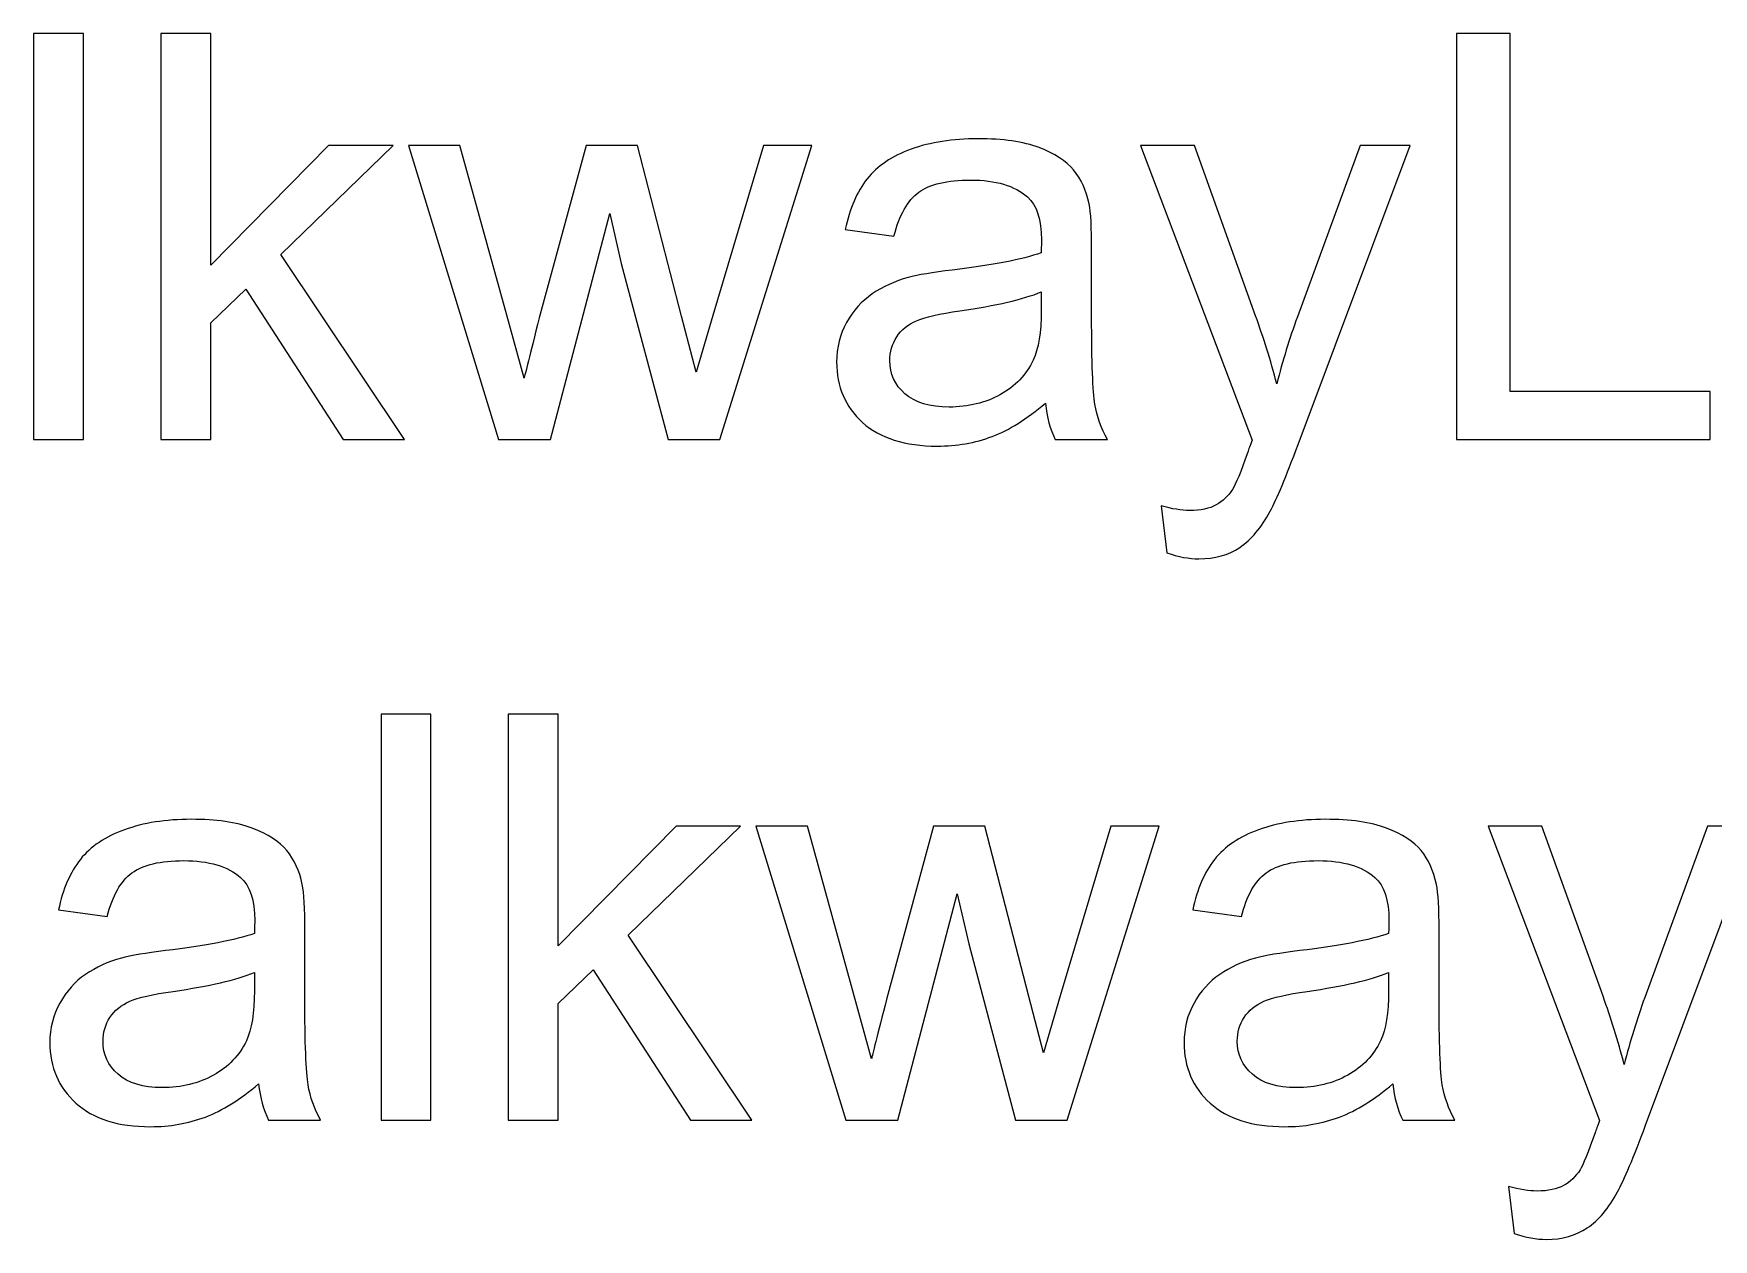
# Model space of a CAD drawing. Header units: centimetres. Extents: x -233 to -82, y 123 to 153.
# Drawn here: x -166.848 to -165.803, y 139.24 to 139.99 of the extents above; entities that cross this region are included whole.
import ezdxf

# ---------------------------------------------------------------- set-up
doc = ezdxf.new("R2010")
doc.units = ezdxf.units.CM
doc.header["$MEASUREMENT"] = 0
doc.layers.add('layer 1', color=7, linetype='Continuous')

msp = doc.modelspace()

# ---------------------------------------------------------------- linework, layer by layer
at = {"layer": 'layer 1'}
for points, knots in [([(-166.8479, 139.73797), (-166.8479, 139.73797), (-166.8479, 139.99047), (-166.8479, 139.99047), (-166.8479, 139.99047), (-166.8479, 139.99047), (-166.8169, 139.99047), (-166.8169, 139.99047), (-166.8169, 139.99047), (-166.8169, 139.99047), (-166.8169, 139.73797), (-166.8169, 139.73797), (-166.8169, 139.73797), (-166.8169, 139.73797), (-166.8479, 139.73797), (-166.8479, 139.73797)], [0, 0, 0, 0, 0.2, 0.2, 0.2, 0.2, 0.4, 0.4, 0.4, 0.4, 0.6, 0.6, 0.6, 0.6, 1, 1, 1, 1]), ([(-166.7687, 139.73797), (-166.7687, 139.73797), (-166.7687, 139.99047), (-166.7687, 139.99047), (-166.7687, 139.99047), (-166.7687, 139.99047), (-166.7377, 139.99047), (-166.7377, 139.99047), (-166.7377, 139.99047), (-166.7377, 139.99047), (-166.7377, 139.84647), (-166.7377, 139.84647), (-166.7377, 139.84647), (-166.7377, 139.84647), (-166.6643, 139.92087), (-166.6643, 139.92087), (-166.6643, 139.92087), (-166.6643, 139.92087), (-166.6242, 139.92087), (-166.6242, 139.92087), (-166.6242, 139.92087), (-166.6242, 139.92087), (-166.6941, 139.85307), (-166.6941, 139.85307), (-166.6941, 139.85307), (-166.6941, 139.85307), (-166.6171, 139.73797), (-166.6171, 139.73797), (-166.6171, 139.73797), (-166.6171, 139.73797), (-166.6553, 139.73797), (-166.6553, 139.73797), (-166.6553, 139.73797), (-166.6553, 139.73797), (-166.7158, 139.83147), (-166.7158, 139.83147), (-166.7158, 139.83147), (-166.7158, 139.83147), (-166.7377, 139.81047), (-166.7377, 139.81047), (-166.7377, 139.81047), (-166.7377, 139.81047), (-166.7377, 139.73797), (-166.7377, 139.73797), (-166.7377, 139.73797), (-166.7377, 139.73797), (-166.7687, 139.73797), (-166.7687, 139.73797)], [0, 0, 0, 0, 0.0769231, 0.0769231, 0.0769231, 0.0769231, 0.1538462, 0.1538462, 0.1538462, 0.1538462, 0.2307692, 0.2307692, 0.2307692, 0.2307692, 0.3076923, 0.3076923, 0.3076923, 0.3076923, 0.3846154, 0.3846154, 0.3846154, 0.3846154, 0.4615385, 0.4615385, 0.4615385, 0.4615385, 0.5384615, 0.5384615, 0.5384615, 0.5384615, 0.6153846, 0.6153846, 0.6153846, 0.6153846, 0.6923077, 0.6923077, 0.6923077, 0.6923077, 0.7692308, 0.7692308, 0.7692308, 0.7692308, 0.8461538, 0.8461538, 0.8461538, 0.8461538, 1, 1, 1, 1]), ([(-165.9625, 139.73797), (-165.9625, 139.73797), (-165.9625, 139.99047), (-165.9625, 139.99047), (-165.9625, 139.99047), (-165.9625, 139.99047), (-165.929, 139.99047), (-165.929, 139.99047), (-165.929, 139.99047), (-165.929, 139.99047), (-165.929, 139.76777), (-165.929, 139.76777), (-165.929, 139.76777), (-165.929, 139.76777), (-165.8047, 139.76777), (-165.8047, 139.76777), (-165.8047, 139.76777), (-165.8047, 139.76777), (-165.8047, 139.73797), (-165.8047, 139.73797), (-165.8047, 139.73797), (-165.8047, 139.73797), (-165.9625, 139.73797), (-165.9625, 139.73797)], [0, 0, 0, 0, 0.1428571, 0.1428571, 0.1428571, 0.1428571, 0.2857143, 0.2857143, 0.2857143, 0.2857143, 0.4285714, 0.4285714, 0.4285714, 0.4285714, 0.5714286, 0.5714286, 0.5714286, 0.5714286, 0.7142857, 0.7142857, 0.7142857, 0.7142857, 1, 1, 1, 1]), ([(-166.2183, 139.76057), (-166.2298, 139.75077), (-166.2408, 139.74387), (-166.2514, 139.73987), (-166.2514, 139.73987), (-166.2621, 139.73587), (-166.2735, 139.73387), (-166.2856, 139.73387), (-166.2856, 139.73387), (-166.3057, 139.73387), (-166.3212, 139.73877), (-166.332, 139.74857), (-166.332, 139.74857), (-166.3428, 139.75837), (-166.3482, 139.77087), (-166.3482, 139.78617), (-166.3482, 139.78617), (-166.3482, 139.79517), (-166.3461, 139.80337), (-166.342, 139.81077), (-166.342, 139.81077), (-166.3379, 139.81817), (-166.3326, 139.82407), (-166.326, 139.82857), (-166.326, 139.82857), (-166.3194, 139.83307), (-166.312, 139.83647), (-166.3037, 139.83877), (-166.3037, 139.83877), (-166.2976, 139.84037), (-166.2885, 139.84187), (-166.2762, 139.84337), (-166.2762, 139.84337), (-166.2511, 139.84637), (-166.2327, 139.84997), (-166.2209, 139.85407), (-166.2209, 139.85407), (-166.2208, 139.85837), (-166.2207, 139.86107), (-166.2207, 139.86217), (-166.2207, 139.86217), (-166.2207, 139.87477), (-166.2236, 139.88367), (-166.2295, 139.88887), (-166.2295, 139.88887), (-166.2374, 139.89587), (-166.2492, 139.89937), (-166.2648, 139.89937), (-166.2648, 139.89937), (-166.2794, 139.89937), (-166.2902, 139.89687), (-166.2971, 139.89177), (-166.2971, 139.89177), (-166.304, 139.88667), (-166.3092, 139.87757), (-166.3125, 139.86457), (-166.3125, 139.86457), (-166.3125, 139.86457), (-166.3428, 139.86867), (-166.3428, 139.86867), (-166.3428, 139.86867), (-166.3401, 139.88167), (-166.3355, 139.89217), (-166.3292, 139.90017), (-166.3292, 139.90017), (-166.3229, 139.90807), (-166.3137, 139.91427), (-166.3018, 139.91857), (-166.3018, 139.91857), (-166.2899, 139.92287), (-166.276, 139.92507), (-166.2603, 139.92507), (-166.2603, 139.92507), (-166.2447, 139.92507), (-166.232, 139.92327), (-166.2222, 139.91957), (-166.2222, 139.91957), (-166.2125, 139.91587), (-166.2053, 139.91117), (-166.2007, 139.90567), (-166.2007, 139.90567), (-166.1961, 139.90007), (-166.1929, 139.89307), (-166.1911, 139.88457), (-166.1911, 139.88457), (-166.19, 139.87927), (-166.1895, 139.86977), (-166.1895, 139.85597), (-166.1895, 139.85597), (-166.1895, 139.85597), (-166.1895, 139.81467), (-166.1895, 139.81467), (-166.1895, 139.81467), (-166.1895, 139.78577), (-166.1888, 139.76757), (-166.1875, 139.75997), (-166.1875, 139.75997), (-166.1862, 139.75227), (-166.1836, 139.74497), (-166.1797, 139.73797), (-166.1797, 139.73797), (-166.1797, 139.73797), (-166.2121, 139.73797), (-166.2121, 139.73797), (-166.2121, 139.73797), (-166.2153, 139.74437), (-166.2174, 139.75187), (-166.2183, 139.76057)], [0, 0, 0, 0, 0.0357143, 0.0357143, 0.0357143, 0.0357143, 0.0714286, 0.0714286, 0.0714286, 0.0714286, 0.1071429, 0.1071429, 0.1071429, 0.1071429, 0.1428571, 0.1428571, 0.1428571, 0.1428571, 0.1785714, 0.1785714, 0.1785714, 0.1785714, 0.2142857, 0.2142857, 0.2142857, 0.2142857, 0.25, 0.25, 0.25, 0.25, 0.2857143, 0.2857143, 0.2857143, 0.2857143, 0.3214286, 0.3214286, 0.3214286, 0.3214286, 0.3571429, 0.3571429, 0.3571429, 0.3571429, 0.3928571, 0.3928571, 0.3928571, 0.3928571, 0.4285714, 0.4285714, 0.4285714, 0.4285714, 0.4642857, 0.4642857, 0.4642857, 0.4642857, 0.5, 0.5, 0.5, 0.5, 0.5357143, 0.5357143, 0.5357143, 0.5357143, 0.5714286, 0.5714286, 0.5714286, 0.5714286, 0.6071429, 0.6071429, 0.6071429, 0.6071429, 0.6428571, 0.6428571, 0.6428571, 0.6428571, 0.6785714, 0.6785714, 0.6785714, 0.6785714, 0.7142857, 0.7142857, 0.7142857, 0.7142857, 0.75, 0.75, 0.75, 0.75, 0.7857143, 0.7857143, 0.7857143, 0.7857143, 0.8214286, 0.8214286, 0.8214286, 0.8214286, 0.8571429, 0.8571429, 0.8571429, 0.8571429, 0.8928571, 0.8928571, 0.8928571, 0.8928571, 0.9285714, 0.9285714, 0.9285714, 0.9285714, 1, 1, 1, 1]), ([(-166.5587, 139.73797), (-166.5587, 139.73797), (-166.6147, 139.92087), (-166.6147, 139.92087), (-166.6147, 139.92087), (-166.6147, 139.92087), (-166.5826, 139.92087), (-166.5826, 139.92087), (-166.5826, 139.92087), (-166.5826, 139.92087), (-166.5535, 139.81527), (-166.5535, 139.81527), (-166.5535, 139.81527), (-166.5535, 139.81527), (-166.5427, 139.77607), (-166.5427, 139.77607), (-166.5427, 139.77607), (-166.5422, 139.77797), (-166.5391, 139.79057), (-166.5332, 139.81377), (-166.5332, 139.81377), (-166.5332, 139.81377), (-166.5041, 139.92087), (-166.5041, 139.92087), (-166.5041, 139.92087), (-166.5041, 139.92087), (-166.4722, 139.92087), (-166.4722, 139.92087), (-166.4722, 139.92087), (-166.4722, 139.92087), (-166.4448, 139.81477), (-166.4448, 139.81477), (-166.4448, 139.81477), (-166.4448, 139.81477), (-166.4357, 139.77987), (-166.4357, 139.77987), (-166.4357, 139.77987), (-166.4357, 139.77987), (-166.4252, 139.81517), (-166.4252, 139.81517), (-166.4252, 139.81517), (-166.4252, 139.81517), (-166.3938, 139.92087), (-166.3938, 139.92087), (-166.3938, 139.92087), (-166.3938, 139.92087), (-166.3637, 139.92087), (-166.3637, 139.92087), (-166.3637, 139.92087), (-166.3637, 139.92087), (-166.4209, 139.73797), (-166.4209, 139.73797), (-166.4209, 139.73797), (-166.4209, 139.73797), (-166.4531, 139.73797), (-166.4531, 139.73797), (-166.4531, 139.73797), (-166.4531, 139.73797), (-166.4822, 139.84757), (-166.4822, 139.84757), (-166.4822, 139.84757), (-166.4822, 139.84757), (-166.4893, 139.87867), (-166.4893, 139.87867), (-166.4893, 139.87867), (-166.4893, 139.87867), (-166.5263, 139.73797), (-166.5263, 139.73797), (-166.5263, 139.73797), (-166.5263, 139.73797), (-166.5587, 139.73797), (-166.5587, 139.73797)], [0, 0, 0, 0, 0.0526316, 0.0526316, 0.0526316, 0.0526316, 0.1052632, 0.1052632, 0.1052632, 0.1052632, 0.1578947, 0.1578947, 0.1578947, 0.1578947, 0.2105263, 0.2105263, 0.2105263, 0.2105263, 0.2631579, 0.2631579, 0.2631579, 0.2631579, 0.3157895, 0.3157895, 0.3157895, 0.3157895, 0.3684211, 0.3684211, 0.3684211, 0.3684211, 0.4210526, 0.4210526, 0.4210526, 0.4210526, 0.4736842, 0.4736842, 0.4736842, 0.4736842, 0.5263158, 0.5263158, 0.5263158, 0.5263158, 0.5789474, 0.5789474, 0.5789474, 0.5789474, 0.6315789, 0.6315789, 0.6315789, 0.6315789, 0.6842105, 0.6842105, 0.6842105, 0.6842105, 0.7368421, 0.7368421, 0.7368421, 0.7368421, 0.7894737, 0.7894737, 0.7894737, 0.7894737, 0.8421053, 0.8421053, 0.8421053, 0.8421053, 0.8947368, 0.8947368, 0.8947368, 0.8947368, 1, 1, 1, 1]), ([(-166.1428, 139.66747), (-166.1428, 139.66747), (-166.1463, 139.69667), (-166.1463, 139.69667), (-166.1463, 139.69667), (-166.1395, 139.69477), (-166.1336, 139.69387), (-166.1285, 139.69387), (-166.1285, 139.69387), (-166.1216, 139.69387), (-166.1161, 139.69497), (-166.112, 139.69727), (-166.112, 139.69727), (-166.1079, 139.69957), (-166.1045, 139.70287), (-166.1018, 139.70697), (-166.1018, 139.70697), (-166.0999, 139.71007), (-166.0967, 139.71777), (-166.0924, 139.73007), (-166.0924, 139.73007), (-166.0918, 139.73177), (-166.0909, 139.73437), (-166.0896, 139.73767), (-166.0896, 139.73767), (-166.0896, 139.73767), (-166.159, 139.92087), (-166.159, 139.92087), (-166.159, 139.92087), (-166.159, 139.92087), (-166.1256, 139.92087), (-166.1256, 139.92087), (-166.1256, 139.92087), (-166.1256, 139.92087), (-166.0875, 139.81497), (-166.0875, 139.81497), (-166.0875, 139.81497), (-166.0826, 139.80147), (-166.0782, 139.78737), (-166.0743, 139.77257), (-166.0743, 139.77257), (-166.0707, 139.78687), (-166.0664, 139.80077), (-166.0615, 139.81427), (-166.0615, 139.81427), (-166.0615, 139.81427), (-166.0224, 139.92087), (-166.0224, 139.92087), (-166.0224, 139.92087), (-166.0224, 139.92087), (-165.9914, 139.92087), (-165.9914, 139.92087), (-165.9914, 139.92087), (-165.9914, 139.92087), (-166.061, 139.73487), (-166.061, 139.73487), (-166.061, 139.73487), (-166.0685, 139.71477), (-166.0743, 139.70097), (-166.0784, 139.69337), (-166.0784, 139.69337), (-166.0839, 139.68317), (-166.0902, 139.67567), (-166.0973, 139.67087), (-166.0973, 139.67087), (-166.1044, 139.66617), (-166.1129, 139.66377), (-166.1228, 139.66377), (-166.1228, 139.66377), (-166.1288, 139.66377), (-166.1355, 139.66497), (-166.1428, 139.66747)], [0, 0, 0, 0, 0.0526316, 0.0526316, 0.0526316, 0.0526316, 0.1052632, 0.1052632, 0.1052632, 0.1052632, 0.1578947, 0.1578947, 0.1578947, 0.1578947, 0.2105263, 0.2105263, 0.2105263, 0.2105263, 0.2631579, 0.2631579, 0.2631579, 0.2631579, 0.3157895, 0.3157895, 0.3157895, 0.3157895, 0.3684211, 0.3684211, 0.3684211, 0.3684211, 0.4210526, 0.4210526, 0.4210526, 0.4210526, 0.4736842, 0.4736842, 0.4736842, 0.4736842, 0.5263158, 0.5263158, 0.5263158, 0.5263158, 0.5789474, 0.5789474, 0.5789474, 0.5789474, 0.6315789, 0.6315789, 0.6315789, 0.6315789, 0.6842105, 0.6842105, 0.6842105, 0.6842105, 0.7368421, 0.7368421, 0.7368421, 0.7368421, 0.7894737, 0.7894737, 0.7894737, 0.7894737, 0.8421053, 0.8421053, 0.8421053, 0.8421053, 0.8947368, 0.8947368, 0.8947368, 0.8947368, 1, 1, 1, 1]), ([(-166.2209, 139.82977), (-166.2321, 139.82517), (-166.249, 139.82127), (-166.2715, 139.81807), (-166.2715, 139.81807), (-166.2842, 139.81617), (-166.2932, 139.81417), (-166.2985, 139.81187), (-166.2985, 139.81187), (-166.3038, 139.80957), (-166.3079, 139.80627), (-166.3108, 139.80187), (-166.3108, 139.80187), (-166.3137, 139.79737), (-166.3151, 139.79247), (-166.3151, 139.78707), (-166.3151, 139.78707), (-166.3151, 139.77877), (-166.312, 139.77197), (-166.3057, 139.76647), (-166.3057, 139.76647), (-166.2994, 139.76097), (-166.2903, 139.75817), (-166.2782, 139.75817), (-166.2782, 139.75817), (-166.2663, 139.75817), (-166.2556, 139.76077), (-166.2463, 139.76597), (-166.2463, 139.76597), (-166.237, 139.77117), (-166.2302, 139.77827), (-166.2259, 139.78737), (-166.2259, 139.78737), (-166.2226, 139.79437), (-166.2209, 139.80467), (-166.2209, 139.81837), (-166.2209, 139.81837), (-166.2209, 139.81837), (-166.2209, 139.82977), (-166.2209, 139.82977)], [0, 0, 0, 0, 0.0909091, 0.0909091, 0.0909091, 0.0909091, 0.1818182, 0.1818182, 0.1818182, 0.1818182, 0.2727273, 0.2727273, 0.2727273, 0.2727273, 0.3636364, 0.3636364, 0.3636364, 0.3636364, 0.4545455, 0.4545455, 0.4545455, 0.4545455, 0.5454545, 0.5454545, 0.5454545, 0.5454545, 0.6363636, 0.6363636, 0.6363636, 0.6363636, 0.7272727, 0.7272727, 0.7272727, 0.7272727, 0.8181818, 0.8181818, 0.8181818, 0.8181818, 1, 1, 1, 1]), ([(-166.6317, 139.31463), (-166.6317, 139.31463), (-166.6317, 139.56713), (-166.6317, 139.56713), (-166.6317, 139.56713), (-166.6317, 139.56713), (-166.6007, 139.56713), (-166.6007, 139.56713), (-166.6007, 139.56713), (-166.6007, 139.56713), (-166.6007, 139.31463), (-166.6007, 139.31463), (-166.6007, 139.31463), (-166.6007, 139.31463), (-166.6317, 139.31463), (-166.6317, 139.31463)], [0, 0, 0, 0, 0.2, 0.2, 0.2, 0.2, 0.4, 0.4, 0.4, 0.4, 0.6, 0.6, 0.6, 0.6, 1, 1, 1, 1]), ([(-166.5525, 139.31463), (-166.5525, 139.31463), (-166.5525, 139.56713), (-166.5525, 139.56713), (-166.5525, 139.56713), (-166.5525, 139.56713), (-166.5215, 139.56713), (-166.5215, 139.56713), (-166.5215, 139.56713), (-166.5215, 139.56713), (-166.5215, 139.42313), (-166.5215, 139.42313), (-166.5215, 139.42313), (-166.5215, 139.42313), (-166.4481, 139.49753), (-166.4481, 139.49753), (-166.4481, 139.49753), (-166.4481, 139.49753), (-166.408, 139.49753), (-166.408, 139.49753), (-166.408, 139.49753), (-166.408, 139.49753), (-166.4779, 139.42973), (-166.4779, 139.42973), (-166.4779, 139.42973), (-166.4779, 139.42973), (-166.4009, 139.31463), (-166.4009, 139.31463), (-166.4009, 139.31463), (-166.4009, 139.31463), (-166.4391, 139.31463), (-166.4391, 139.31463), (-166.4391, 139.31463), (-166.4391, 139.31463), (-166.4996, 139.40813), (-166.4996, 139.40813), (-166.4996, 139.40813), (-166.4996, 139.40813), (-166.5215, 139.38713), (-166.5215, 139.38713), (-166.5215, 139.38713), (-166.5215, 139.38713), (-166.5215, 139.31463), (-166.5215, 139.31463), (-166.5215, 139.31463), (-166.5215, 139.31463), (-166.5525, 139.31463), (-166.5525, 139.31463)], [0, 0, 0, 0, 0.0769231, 0.0769231, 0.0769231, 0.0769231, 0.1538462, 0.1538462, 0.1538462, 0.1538462, 0.2307692, 0.2307692, 0.2307692, 0.2307692, 0.3076923, 0.3076923, 0.3076923, 0.3076923, 0.3846154, 0.3846154, 0.3846154, 0.3846154, 0.4615385, 0.4615385, 0.4615385, 0.4615385, 0.5384615, 0.5384615, 0.5384615, 0.5384615, 0.6153846, 0.6153846, 0.6153846, 0.6153846, 0.6923077, 0.6923077, 0.6923077, 0.6923077, 0.7692308, 0.7692308, 0.7692308, 0.7692308, 0.8461538, 0.8461538, 0.8461538, 0.8461538, 1, 1, 1, 1]), ([(-166.7079, 139.33723), (-166.7194, 139.32743), (-166.7304, 139.32053), (-166.741, 139.31653), (-166.741, 139.31653), (-166.7517, 139.31253), (-166.7631, 139.31053), (-166.7752, 139.31053), (-166.7752, 139.31053), (-166.7953, 139.31053), (-166.8108, 139.31543), (-166.8216, 139.32523), (-166.8216, 139.32523), (-166.8324, 139.33503), (-166.8378, 139.34753), (-166.8378, 139.36283), (-166.8378, 139.36283), (-166.8378, 139.37183), (-166.8357, 139.38003), (-166.8316, 139.38743), (-166.8316, 139.38743), (-166.8275, 139.39483), (-166.8222, 139.40073), (-166.8156, 139.40523), (-166.8156, 139.40523), (-166.809, 139.40973), (-166.8016, 139.41313), (-166.7933, 139.41543), (-166.7933, 139.41543), (-166.7872, 139.41703), (-166.7781, 139.41853), (-166.7658, 139.42003), (-166.7658, 139.42003), (-166.7407, 139.42303), (-166.7223, 139.42663), (-166.7105, 139.43073), (-166.7105, 139.43073), (-166.7104, 139.43503), (-166.7103, 139.43773), (-166.7103, 139.43883), (-166.7103, 139.43883), (-166.7103, 139.45143), (-166.7132, 139.46033), (-166.7191, 139.46553), (-166.7191, 139.46553), (-166.727, 139.47253), (-166.7388, 139.47603), (-166.7544, 139.47603), (-166.7544, 139.47603), (-166.769, 139.47603), (-166.7798, 139.47353), (-166.7867, 139.46843), (-166.7867, 139.46843), (-166.7936, 139.46333), (-166.7988, 139.45423), (-166.8021, 139.44123), (-166.8021, 139.44123), (-166.8021, 139.44123), (-166.8324, 139.44533), (-166.8324, 139.44533), (-166.8324, 139.44533), (-166.8297, 139.45833), (-166.8251, 139.46883), (-166.8188, 139.47683), (-166.8188, 139.47683), (-166.8125, 139.48473), (-166.8033, 139.49093), (-166.7914, 139.49523), (-166.7914, 139.49523), (-166.7795, 139.49953), (-166.7656, 139.50173), (-166.7499, 139.50173), (-166.7499, 139.50173), (-166.7343, 139.50173), (-166.7216, 139.49993), (-166.7118, 139.49623), (-166.7118, 139.49623), (-166.7021, 139.49253), (-166.6949, 139.48783), (-166.6903, 139.48233), (-166.6903, 139.48233), (-166.6857, 139.47673), (-166.6825, 139.46973), (-166.6807, 139.46123), (-166.6807, 139.46123), (-166.6796, 139.45593), (-166.6791, 139.44643), (-166.6791, 139.43263), (-166.6791, 139.43263), (-166.6791, 139.43263), (-166.6791, 139.39133), (-166.6791, 139.39133), (-166.6791, 139.39133), (-166.6791, 139.36243), (-166.6784, 139.34423), (-166.6771, 139.33663), (-166.6771, 139.33663), (-166.6758, 139.32893), (-166.6732, 139.32163), (-166.6693, 139.31463), (-166.6693, 139.31463), (-166.6693, 139.31463), (-166.7017, 139.31463), (-166.7017, 139.31463), (-166.7017, 139.31463), (-166.7049, 139.32103), (-166.707, 139.32853), (-166.7079, 139.33723)], [0, 0, 0, 0, 0.0357143, 0.0357143, 0.0357143, 0.0357143, 0.0714286, 0.0714286, 0.0714286, 0.0714286, 0.1071429, 0.1071429, 0.1071429, 0.1071429, 0.1428571, 0.1428571, 0.1428571, 0.1428571, 0.1785714, 0.1785714, 0.1785714, 0.1785714, 0.2142857, 0.2142857, 0.2142857, 0.2142857, 0.25, 0.25, 0.25, 0.25, 0.2857143, 0.2857143, 0.2857143, 0.2857143, 0.3214286, 0.3214286, 0.3214286, 0.3214286, 0.3571429, 0.3571429, 0.3571429, 0.3571429, 0.3928571, 0.3928571, 0.3928571, 0.3928571, 0.4285714, 0.4285714, 0.4285714, 0.4285714, 0.4642857, 0.4642857, 0.4642857, 0.4642857, 0.5, 0.5, 0.5, 0.5, 0.5357143, 0.5357143, 0.5357143, 0.5357143, 0.5714286, 0.5714286, 0.5714286, 0.5714286, 0.6071429, 0.6071429, 0.6071429, 0.6071429, 0.6428571, 0.6428571, 0.6428571, 0.6428571, 0.6785714, 0.6785714, 0.6785714, 0.6785714, 0.7142857, 0.7142857, 0.7142857, 0.7142857, 0.75, 0.75, 0.75, 0.75, 0.7857143, 0.7857143, 0.7857143, 0.7857143, 0.8214286, 0.8214286, 0.8214286, 0.8214286, 0.8571429, 0.8571429, 0.8571429, 0.8571429, 0.8928571, 0.8928571, 0.8928571, 0.8928571, 0.9285714, 0.9285714, 0.9285714, 0.9285714, 1, 1, 1, 1]), ([(-166.3425, 139.31463), (-166.3425, 139.31463), (-166.3985, 139.49753), (-166.3985, 139.49753), (-166.3985, 139.49753), (-166.3985, 139.49753), (-166.3664, 139.49753), (-166.3664, 139.49753), (-166.3664, 139.49753), (-166.3664, 139.49753), (-166.3373, 139.39193), (-166.3373, 139.39193), (-166.3373, 139.39193), (-166.3373, 139.39193), (-166.3265, 139.35273), (-166.3265, 139.35273), (-166.3265, 139.35273), (-166.326, 139.35463), (-166.3229, 139.36723), (-166.317, 139.39043), (-166.317, 139.39043), (-166.317, 139.39043), (-166.2879, 139.49753), (-166.2879, 139.49753), (-166.2879, 139.49753), (-166.2879, 139.49753), (-166.256, 139.49753), (-166.256, 139.49753), (-166.256, 139.49753), (-166.256, 139.49753), (-166.2286, 139.39143), (-166.2286, 139.39143), (-166.2286, 139.39143), (-166.2286, 139.39143), (-166.2195, 139.35653), (-166.2195, 139.35653), (-166.2195, 139.35653), (-166.2195, 139.35653), (-166.209, 139.39183), (-166.209, 139.39183), (-166.209, 139.39183), (-166.209, 139.39183), (-166.1776, 139.49753), (-166.1776, 139.49753), (-166.1776, 139.49753), (-166.1776, 139.49753), (-166.1475, 139.49753), (-166.1475, 139.49753), (-166.1475, 139.49753), (-166.1475, 139.49753), (-166.2047, 139.31463), (-166.2047, 139.31463), (-166.2047, 139.31463), (-166.2047, 139.31463), (-166.2369, 139.31463), (-166.2369, 139.31463), (-166.2369, 139.31463), (-166.2369, 139.31463), (-166.266, 139.42423), (-166.266, 139.42423), (-166.266, 139.42423), (-166.266, 139.42423), (-166.2731, 139.45533), (-166.2731, 139.45533), (-166.2731, 139.45533), (-166.2731, 139.45533), (-166.3101, 139.31463), (-166.3101, 139.31463), (-166.3101, 139.31463), (-166.3101, 139.31463), (-166.3425, 139.31463), (-166.3425, 139.31463)], [0, 0, 0, 0, 0.0526316, 0.0526316, 0.0526316, 0.0526316, 0.1052632, 0.1052632, 0.1052632, 0.1052632, 0.1578947, 0.1578947, 0.1578947, 0.1578947, 0.2105263, 0.2105263, 0.2105263, 0.2105263, 0.2631579, 0.2631579, 0.2631579, 0.2631579, 0.3157895, 0.3157895, 0.3157895, 0.3157895, 0.3684211, 0.3684211, 0.3684211, 0.3684211, 0.4210526, 0.4210526, 0.4210526, 0.4210526, 0.4736842, 0.4736842, 0.4736842, 0.4736842, 0.5263158, 0.5263158, 0.5263158, 0.5263158, 0.5789474, 0.5789474, 0.5789474, 0.5789474, 0.6315789, 0.6315789, 0.6315789, 0.6315789, 0.6842105, 0.6842105, 0.6842105, 0.6842105, 0.7368421, 0.7368421, 0.7368421, 0.7368421, 0.7894737, 0.7894737, 0.7894737, 0.7894737, 0.8421053, 0.8421053, 0.8421053, 0.8421053, 0.8947368, 0.8947368, 0.8947368, 0.8947368, 1, 1, 1, 1]), ([(-166.0021, 139.33723), (-166.0136, 139.32743), (-166.0246, 139.32053), (-166.0352, 139.31653), (-166.0352, 139.31653), (-166.0459, 139.31253), (-166.0573, 139.31053), (-166.0694, 139.31053), (-166.0694, 139.31053), (-166.0895, 139.31053), (-166.105, 139.31543), (-166.1158, 139.32523), (-166.1158, 139.32523), (-166.1266, 139.33503), (-166.132, 139.34753), (-166.132, 139.36283), (-166.132, 139.36283), (-166.132, 139.37183), (-166.1299, 139.38003), (-166.1258, 139.38743), (-166.1258, 139.38743), (-166.1217, 139.39483), (-166.1164, 139.40073), (-166.1098, 139.40523), (-166.1098, 139.40523), (-166.1032, 139.40973), (-166.0958, 139.41313), (-166.0875, 139.41543), (-166.0875, 139.41543), (-166.0814, 139.41703), (-166.0723, 139.41853), (-166.06, 139.42003), (-166.06, 139.42003), (-166.0349, 139.42303), (-166.0165, 139.42663), (-166.0047, 139.43073), (-166.0047, 139.43073), (-166.0046, 139.43503), (-166.0045, 139.43773), (-166.0045, 139.43883), (-166.0045, 139.43883), (-166.0045, 139.45143), (-166.0074, 139.46033), (-166.0133, 139.46553), (-166.0133, 139.46553), (-166.0212, 139.47253), (-166.033, 139.47603), (-166.0486, 139.47603), (-166.0486, 139.47603), (-166.0632, 139.47603), (-166.074, 139.47353), (-166.0809, 139.46843), (-166.0809, 139.46843), (-166.0878, 139.46333), (-166.093, 139.45423), (-166.0963, 139.44123), (-166.0963, 139.44123), (-166.0963, 139.44123), (-166.1266, 139.44533), (-166.1266, 139.44533), (-166.1266, 139.44533), (-166.1239, 139.45833), (-166.1193, 139.46883), (-166.113, 139.47683), (-166.113, 139.47683), (-166.1067, 139.48473), (-166.0975, 139.49093), (-166.0856, 139.49523), (-166.0856, 139.49523), (-166.0737, 139.49953), (-166.0598, 139.50173), (-166.0441, 139.50173), (-166.0441, 139.50173), (-166.0285, 139.50173), (-166.0158, 139.49993), (-166.006, 139.49623), (-166.006, 139.49623), (-165.9963, 139.49253), (-165.9891, 139.48783), (-165.9845, 139.48233), (-165.9845, 139.48233), (-165.9799, 139.47673), (-165.9767, 139.46973), (-165.9749, 139.46123), (-165.9749, 139.46123), (-165.9738, 139.45593), (-165.9733, 139.44643), (-165.9733, 139.43263), (-165.9733, 139.43263), (-165.9733, 139.43263), (-165.9733, 139.39133), (-165.9733, 139.39133), (-165.9733, 139.39133), (-165.9733, 139.36243), (-165.9726, 139.34423), (-165.9713, 139.33663), (-165.9713, 139.33663), (-165.97, 139.32893), (-165.9674, 139.32163), (-165.9635, 139.31463), (-165.9635, 139.31463), (-165.9635, 139.31463), (-165.9959, 139.31463), (-165.9959, 139.31463), (-165.9959, 139.31463), (-165.9991, 139.32103), (-166.0012, 139.32853), (-166.0021, 139.33723)], [0, 0, 0, 0, 0.0357143, 0.0357143, 0.0357143, 0.0357143, 0.0714286, 0.0714286, 0.0714286, 0.0714286, 0.1071429, 0.1071429, 0.1071429, 0.1071429, 0.1428571, 0.1428571, 0.1428571, 0.1428571, 0.1785714, 0.1785714, 0.1785714, 0.1785714, 0.2142857, 0.2142857, 0.2142857, 0.2142857, 0.25, 0.25, 0.25, 0.25, 0.2857143, 0.2857143, 0.2857143, 0.2857143, 0.3214286, 0.3214286, 0.3214286, 0.3214286, 0.3571429, 0.3571429, 0.3571429, 0.3571429, 0.3928571, 0.3928571, 0.3928571, 0.3928571, 0.4285714, 0.4285714, 0.4285714, 0.4285714, 0.4642857, 0.4642857, 0.4642857, 0.4642857, 0.5, 0.5, 0.5, 0.5, 0.5357143, 0.5357143, 0.5357143, 0.5357143, 0.5714286, 0.5714286, 0.5714286, 0.5714286, 0.6071429, 0.6071429, 0.6071429, 0.6071429, 0.6428571, 0.6428571, 0.6428571, 0.6428571, 0.6785714, 0.6785714, 0.6785714, 0.6785714, 0.7142857, 0.7142857, 0.7142857, 0.7142857, 0.75, 0.75, 0.75, 0.75, 0.7857143, 0.7857143, 0.7857143, 0.7857143, 0.8214286, 0.8214286, 0.8214286, 0.8214286, 0.8571429, 0.8571429, 0.8571429, 0.8571429, 0.8928571, 0.8928571, 0.8928571, 0.8928571, 0.9285714, 0.9285714, 0.9285714, 0.9285714, 1, 1, 1, 1]), ([(-165.9266, 139.24413), (-165.9266, 139.24413), (-165.9301, 139.27333), (-165.9301, 139.27333), (-165.9301, 139.27333), (-165.9233, 139.27143), (-165.9174, 139.27053), (-165.9123, 139.27053), (-165.9123, 139.27053), (-165.9054, 139.27053), (-165.8999, 139.27163), (-165.8958, 139.27393), (-165.8958, 139.27393), (-165.8917, 139.27623), (-165.8883, 139.27953), (-165.8856, 139.28363), (-165.8856, 139.28363), (-165.8837, 139.28673), (-165.8805, 139.29443), (-165.8762, 139.30673), (-165.8762, 139.30673), (-165.8756, 139.30843), (-165.8747, 139.31103), (-165.8734, 139.31433), (-165.8734, 139.31433), (-165.8734, 139.31433), (-165.9428, 139.49753), (-165.9428, 139.49753), (-165.9428, 139.49753), (-165.9428, 139.49753), (-165.9094, 139.49753), (-165.9094, 139.49753), (-165.9094, 139.49753), (-165.9094, 139.49753), (-165.8713, 139.39163), (-165.8713, 139.39163), (-165.8713, 139.39163), (-165.8664, 139.37813), (-165.862, 139.36403), (-165.8581, 139.34923), (-165.8581, 139.34923), (-165.8545, 139.36353), (-165.8502, 139.37743), (-165.8453, 139.39093), (-165.8453, 139.39093), (-165.8453, 139.39093), (-165.8062, 139.49753), (-165.8062, 139.49753), (-165.8062, 139.49753), (-165.8062, 139.49753), (-165.7752, 139.49753), (-165.7752, 139.49753), (-165.7752, 139.49753), (-165.7752, 139.49753), (-165.8448, 139.31153), (-165.8448, 139.31153), (-165.8448, 139.31153), (-165.8523, 139.29143), (-165.8581, 139.27763), (-165.8622, 139.27003), (-165.8622, 139.27003), (-165.8677, 139.25983), (-165.874, 139.25233), (-165.8811, 139.24753), (-165.8811, 139.24753), (-165.8882, 139.24283), (-165.8967, 139.24043), (-165.9066, 139.24043), (-165.9066, 139.24043), (-165.9126, 139.24043), (-165.9193, 139.24163), (-165.9266, 139.24413)], [0, 0, 0, 0, 0.0526316, 0.0526316, 0.0526316, 0.0526316, 0.1052632, 0.1052632, 0.1052632, 0.1052632, 0.1578947, 0.1578947, 0.1578947, 0.1578947, 0.2105263, 0.2105263, 0.2105263, 0.2105263, 0.2631579, 0.2631579, 0.2631579, 0.2631579, 0.3157895, 0.3157895, 0.3157895, 0.3157895, 0.3684211, 0.3684211, 0.3684211, 0.3684211, 0.4210526, 0.4210526, 0.4210526, 0.4210526, 0.4736842, 0.4736842, 0.4736842, 0.4736842, 0.5263158, 0.5263158, 0.5263158, 0.5263158, 0.5789474, 0.5789474, 0.5789474, 0.5789474, 0.6315789, 0.6315789, 0.6315789, 0.6315789, 0.6842105, 0.6842105, 0.6842105, 0.6842105, 0.7368421, 0.7368421, 0.7368421, 0.7368421, 0.7894737, 0.7894737, 0.7894737, 0.7894737, 0.8421053, 0.8421053, 0.8421053, 0.8421053, 0.8947368, 0.8947368, 0.8947368, 0.8947368, 1, 1, 1, 1]), ([(-166.7105, 139.40643), (-166.7217, 139.40183), (-166.7386, 139.39793), (-166.7611, 139.39473), (-166.7611, 139.39473), (-166.7738, 139.39283), (-166.7828, 139.39083), (-166.7881, 139.38853), (-166.7881, 139.38853), (-166.7934, 139.38623), (-166.7975, 139.38293), (-166.8004, 139.37853), (-166.8004, 139.37853), (-166.8033, 139.37403), (-166.8047, 139.36913), (-166.8047, 139.36373), (-166.8047, 139.36373), (-166.8047, 139.35543), (-166.8016, 139.34863), (-166.7953, 139.34313), (-166.7953, 139.34313), (-166.789, 139.33763), (-166.7799, 139.33483), (-166.7678, 139.33483), (-166.7678, 139.33483), (-166.7559, 139.33483), (-166.7452, 139.33743), (-166.7359, 139.34263), (-166.7359, 139.34263), (-166.7266, 139.34783), (-166.7198, 139.35493), (-166.7155, 139.36403), (-166.7155, 139.36403), (-166.7122, 139.37103), (-166.7105, 139.38133), (-166.7105, 139.39503), (-166.7105, 139.39503), (-166.7105, 139.39503), (-166.7105, 139.40643), (-166.7105, 139.40643)], [0, 0, 0, 0, 0.0909091, 0.0909091, 0.0909091, 0.0909091, 0.1818182, 0.1818182, 0.1818182, 0.1818182, 0.2727273, 0.2727273, 0.2727273, 0.2727273, 0.3636364, 0.3636364, 0.3636364, 0.3636364, 0.4545455, 0.4545455, 0.4545455, 0.4545455, 0.5454545, 0.5454545, 0.5454545, 0.5454545, 0.6363636, 0.6363636, 0.6363636, 0.6363636, 0.7272727, 0.7272727, 0.7272727, 0.7272727, 0.8181818, 0.8181818, 0.8181818, 0.8181818, 1, 1, 1, 1]), ([(-166.0047, 139.40643), (-166.0159, 139.40183), (-166.0328, 139.39793), (-166.0553, 139.39473), (-166.0553, 139.39473), (-166.068, 139.39283), (-166.077, 139.39083), (-166.0823, 139.38853), (-166.0823, 139.38853), (-166.0876, 139.38623), (-166.0917, 139.38293), (-166.0946, 139.37853), (-166.0946, 139.37853), (-166.0975, 139.37403), (-166.0989, 139.36913), (-166.0989, 139.36373), (-166.0989, 139.36373), (-166.0989, 139.35543), (-166.0958, 139.34863), (-166.0895, 139.34313), (-166.0895, 139.34313), (-166.0832, 139.33763), (-166.0741, 139.33483), (-166.062, 139.33483), (-166.062, 139.33483), (-166.0501, 139.33483), (-166.0394, 139.33743), (-166.0301, 139.34263), (-166.0301, 139.34263), (-166.0208, 139.34783), (-166.014, 139.35493), (-166.0097, 139.36403), (-166.0097, 139.36403), (-166.0064, 139.37103), (-166.0047, 139.38133), (-166.0047, 139.39503), (-166.0047, 139.39503), (-166.0047, 139.39503), (-166.0047, 139.40643), (-166.0047, 139.40643)], [0, 0, 0, 0, 0.0909091, 0.0909091, 0.0909091, 0.0909091, 0.1818182, 0.1818182, 0.1818182, 0.1818182, 0.2727273, 0.2727273, 0.2727273, 0.2727273, 0.3636364, 0.3636364, 0.3636364, 0.3636364, 0.4545455, 0.4545455, 0.4545455, 0.4545455, 0.5454545, 0.5454545, 0.5454545, 0.5454545, 0.6363636, 0.6363636, 0.6363636, 0.6363636, 0.7272727, 0.7272727, 0.7272727, 0.7272727, 0.8181818, 0.8181818, 0.8181818, 0.8181818, 1, 1, 1, 1])]:
    msp.add_open_spline(points, degree=3, knots=knots, dxfattribs=at)

doc.saveas('drawing.dxf')
